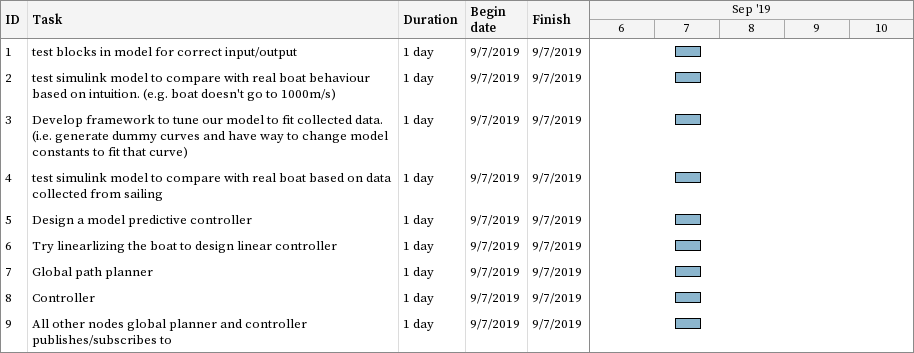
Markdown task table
| ID | Task | Duration | Start | Finish |
|---|---|---|---|---|
| 1 | test blocks in model for correct input/output | 1d | 2019-09-07 | 2019-09-07 |
| 2 | test simulink model to compare with real boat behaviour based on intuition. (e.g. boat doesn't go to 1000m/s) | 1d | 2019-09-07 | 2019-09-07 |
| 3 | Develop framework to tune our model to fit collected data. (i.e. generate dummy curves and have way to change model constants to fit that curve) | 1d | 2019-09-07 | 2019-09-07 |
| 4 | test simulink model to compare with real boat based on data collected from sailing | 1d | 2019-09-07 | 2019-09-07 |
| 5 | Design a model predictive controller | 1d | 2019-09-07 | 2019-09-07 |
| 6 | Try linearlizing the boat to design linear controller | 1d | 2019-09-07 | 2019-09-07 |
| 7 | Global path planner | 1d | 2019-09-07 | 2019-09-07 |
| 8 | Controller | 1d | 2019-09-07 | 2019-09-07 |
| 9 | All other nodes global planner and controller publishes/subscribes to | 1d | 2019-09-07 | 2019-09-07 |
